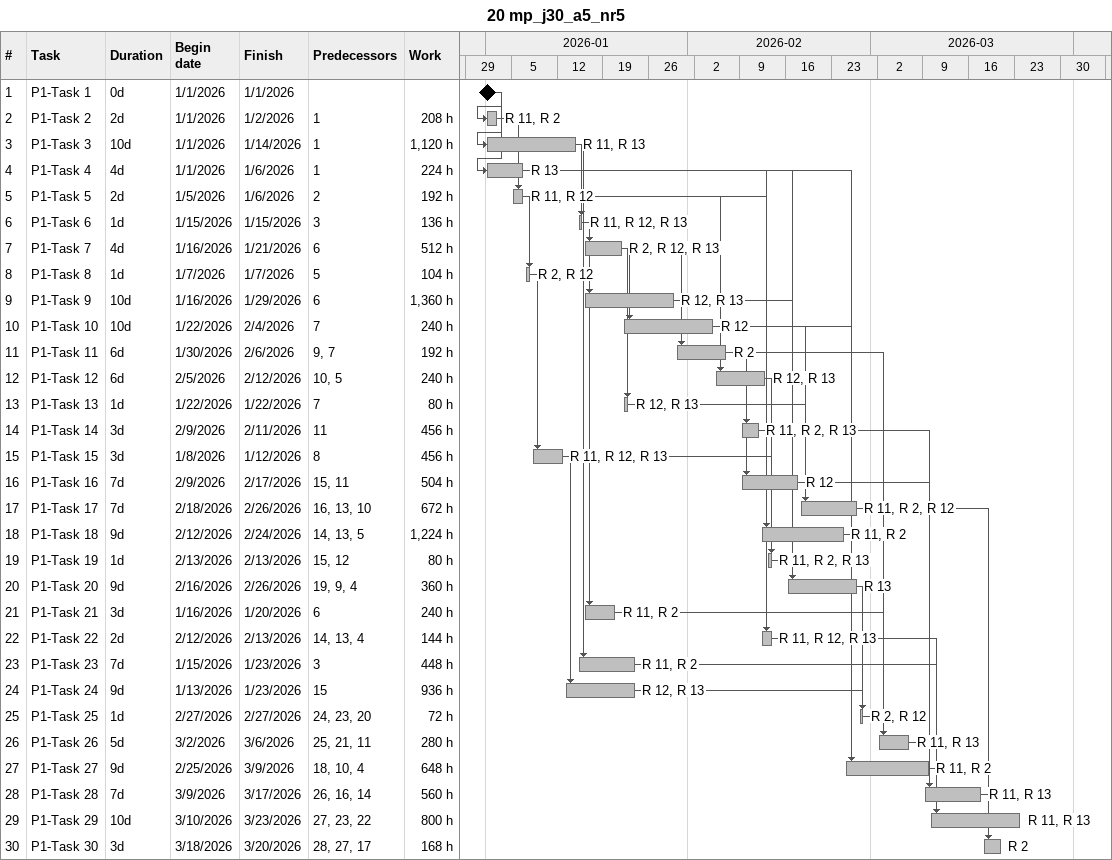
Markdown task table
20 mp_j30_a5_nr5

| ID | Task | Duration | Start | Finish | Predecessors | Resources | Work (h) |
|---|---|---|---|---|---|---|---|
| 1 | P1-Task 1 | 0d | 2026-01-01 | 2026-01-01 |  |  |  |
| 2 | P1-Task 2 | 2d | 2026-01-01 | 2026-01-02 | 1 | R 11, R 2 | 208 |
| 3 | P1-Task 3 | 10d | 2026-01-01 | 2026-01-14 | 1 | R 11, R 13 | 1120 |
| 4 | P1-Task 4 | 4d | 2026-01-01 | 2026-01-06 | 1 | R 13 | 224 |
| 5 | P1-Task 5 | 2d | 2026-01-05 | 2026-01-06 | 2 | R 11, R 12 | 192 |
| 6 | P1-Task 6 | 1d | 2026-01-15 | 2026-01-15 | 3 | R 11, R 12, R 13 | 136 |
| 7 | P1-Task 7 | 4d | 2026-01-16 | 2026-01-21 | 6 | R 2, R 12, R 13 | 512 |
| 8 | P1-Task 8 | 1d | 2026-01-07 | 2026-01-07 | 5 | R 2, R 12 | 104 |
| 9 | P1-Task 9 | 10d | 2026-01-16 | 2026-01-29 | 6 | R 12, R 13 | 1360 |
| 10 | P1-Task 10 | 10d | 2026-01-22 | 2026-02-04 | 7 | R 12 | 240 |
| 11 | P1-Task 11 | 6d | 2026-01-30 | 2026-02-06 | 9, 7 | R 2 | 192 |
| 12 | P1-Task 12 | 6d | 2026-02-05 | 2026-02-12 | 10, 5 | R 12, R 13 | 240 |
| 13 | P1-Task 13 | 1d | 2026-01-22 | 2026-01-22 | 7 | R 12, R 13 | 80 |
| 14 | P1-Task 14 | 3d | 2026-02-09 | 2026-02-11 | 11 | R 11, R 2, R 13 | 456 |
| 15 | P1-Task 15 | 3d | 2026-01-08 | 2026-01-12 | 8 | R 11, R 12, R 13 | 456 |
| 16 | P1-Task 16 | 7d | 2026-02-09 | 2026-02-17 | 15, 11 | R 12 | 504 |
| 17 | P1-Task 17 | 7d | 2026-02-18 | 2026-02-26 | 16, 13, 10 | R 11, R 2, R 12 | 672 |
| 18 | P1-Task 18 | 9d | 2026-02-12 | 2026-02-24 | 14, 13, 5 | R 11, R 2 | 1224 |
| 19 | P1-Task 19 | 1d | 2026-02-13 | 2026-02-13 | 15, 12 | R 11, R 2, R 13 | 80 |
| 20 | P1-Task 20 | 9d | 2026-02-16 | 2026-02-26 | 19, 9, 4 | R 13 | 360 |
| 21 | P1-Task 21 | 3d | 2026-01-16 | 2026-01-20 | 6 | R 11, R 2 | 240 |
| 22 | P1-Task 22 | 2d | 2026-02-12 | 2026-02-13 | 14, 13, 4 | R 11, R 12, R 13 | 144 |
| 23 | P1-Task 23 | 7d | 2026-01-15 | 2026-01-23 | 3 | R 11, R 2 | 448 |
| 24 | P1-Task 24 | 9d | 2026-01-13 | 2026-01-23 | 15 | R 12, R 13 | 936 |
| 25 | P1-Task 25 | 1d | 2026-02-27 | 2026-02-27 | 24, 23, 20 | R 2, R 12 | 72 |
| 26 | P1-Task 26 | 5d | 2026-03-02 | 2026-03-06 | 25, 21, 11 | R 11, R 13 | 280 |
| 27 | P1-Task 27 | 9d | 2026-02-25 | 2026-03-09 | 18, 10, 4 | R 11, R 2 | 648 |
| 28 | P1-Task 28 | 7d | 2026-03-09 | 2026-03-17 | 26, 16, 14 | R 11, R 13 | 560 |
| 29 | P1-Task 29 | 10d | 2026-03-10 | 2026-03-23 | 27, 23, 22 | R 11, R 13 | 800 |
| 30 | P1-Task 30 | 3d | 2026-03-18 | 2026-03-20 | 28, 27, 17 | R 2 | 168 |
